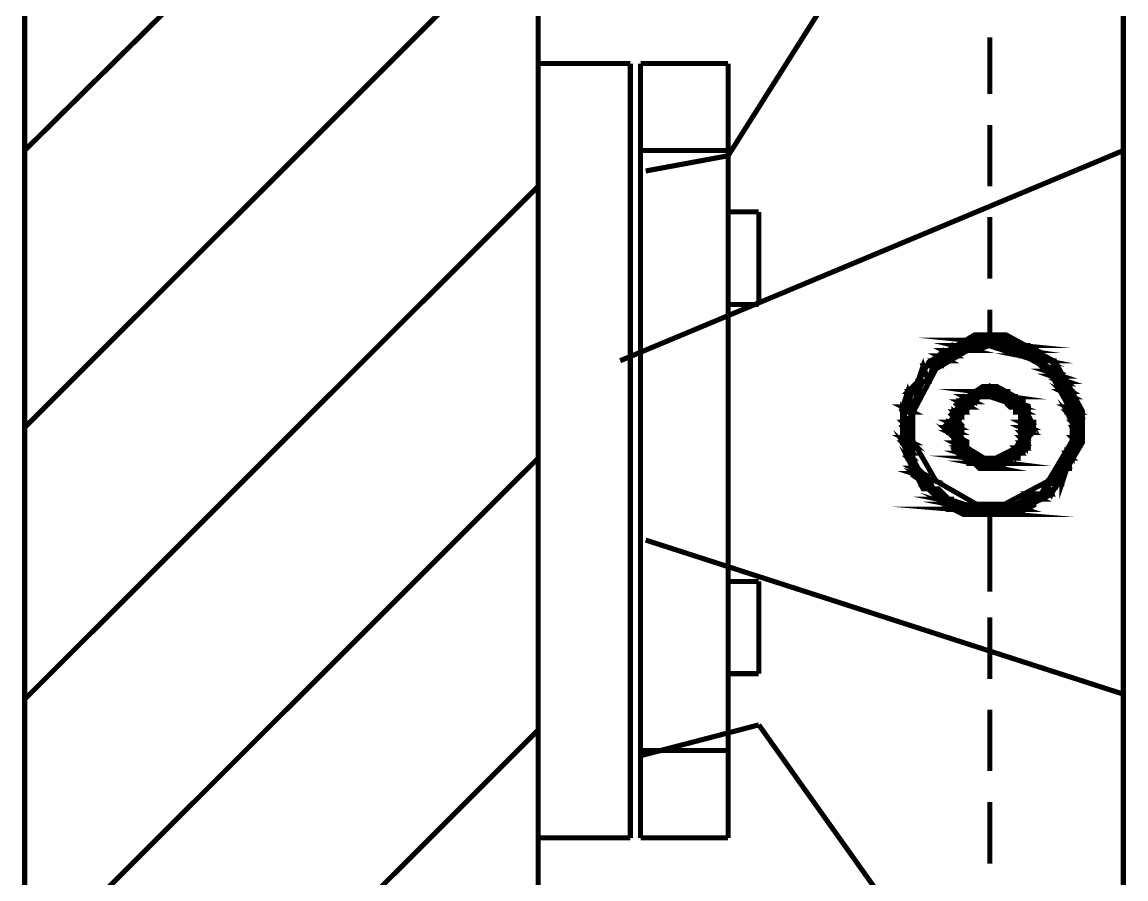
# Model space of a CAD drawing. Extents: x -593 to 248, y 430 to 1024.
# Drawn here: x -277.42 to -268.3, y 808.69 to 815.77 of the extents above; entities that cross this region are included whole.
import ezdxf

# ---------------------------------------------------------------- set-up
doc = ezdxf.new("R2010")
doc.units = 0
doc.header["$MEASUREMENT"] = 0
doc.layers.add('C00-00-00-BLACK', color=7, linetype='Continuous')
doc.layers.add('CFF-00-00', color=1, linetype='Continuous')

msp = doc.modelspace()

# ---------------------------------------------------------------- linework, layer by layer
at = {"layer": 'C00-00-00-BLACK', "const_width": 0.0423}
for points in [[(-277.3956, 832.8959), (-277.3956, 765.2452)], [(-273.1538, 828.6999), (-273.1538, 769.4838)], [(-268.3197, 802.8849), (-268.3197, 821.0269)], [(-277.3956, 814.7109), (-273.1538, 818.9069)], [(-277.3956, 812.4219), (-273.1538, 816.6609)], [(-269.4235, 815.1769), (-269.4235, 815.6459)], [(-273.1538, 815.4299), (-273.1538, 809.0309)], [(-272.3918, 815.4299), (-273.1538, 815.4299)], [(-272.3918, 809.0309), (-272.3918, 815.4299)], [(-272.3079, 815.4299), (-272.3079, 809.0309)], [(-271.5843, 815.4299), (-272.3079, 815.4299)], [(-271.5843, 809.0309), (-271.5843, 815.4299)], [(-269.4235, 814.4149), (-269.4235, 814.9229)], [(-272.3079, 814.7109), (-271.5843, 814.7109)], [(-271.5843, 814.6679), (-272.2652, 814.5419)], [(-277.3956, 810.1759), (-273.1538, 814.4149)], [(-271.5843, 814.2039), (-271.5843, 813.4389)], [(-271.331, 814.2039), (-271.5843, 814.2039)], [(-271.331, 813.4389), (-271.331, 814.2039)], [(-269.4235, 813.6529), (-269.4235, 814.1609)], [(-271.5843, 813.4389), (-271.331, 813.4389)], [(-269.4235, 813.1429), (-269.4235, 813.3969)], [(-277.3956, 807.9299), (-273.1538, 812.1689)], [(-269.4235, 811.0649), (-269.4235, 811.7029)], [(-271.5843, 811.1499), (-271.5843, 810.3879)], [(-271.331, 811.1499), (-271.5843, 811.1499)], [(-271.331, 810.3879), (-271.331, 811.1499)], [(-269.4235, 810.3449), (-269.4235, 810.8539)], [(-271.5843, 810.3879), (-271.331, 810.3879)], [(-269.4235, 809.5829), (-269.4235, 810.0919)], [(-272.3079, 809.7099), (-271.331, 809.9649)], [(-277.3956, 805.6839), (-273.1538, 809.9219)], [(-272.3079, 809.7529), (-271.5843, 809.7529)], [(-269.4235, 808.8189), (-269.4235, 809.3269)], [(-273.1538, 809.0309), (-272.3918, 809.0309)], [(-272.3079, 809.0309), (-271.5843, 809.0309)]]:
    msp.add_lwpolyline(points, dxfattribs=at)
for points in [[(-268.6587, 812.4219), (-268.6587, 812.5589), (-268.882, 812.9649), (-269.2874, 813.1869), (-269.4207, 813.1869), (-269.5477, 813.1869), (-269.9252, 812.9649), (-270.1428, 812.5589), (-270.1428, 812.4219), (-270.1428, 812.2969), (-269.9252, 811.9209), (-269.5477, 811.7029), (-269.4207, 811.7029), (-269.2874, 811.7029), (-268.882, 811.9209), (-268.6587, 812.2969), (-268.6587, 812.4219)], [(-269.2969, 813.1429), (-269.596, 813.1429), (-269.1688, 813.0999), (-269.2969, 813.1429)], [(-269.596, 813.1429), (-269.1688, 813.0999), (-269.68, 813.0999), (-269.596, 813.1429)], [(-269.2969, 813.1429), (-269.5079, 813.1429), (-269.596, 813.1429), (-269.2969, 813.1429)], [(-269.4235, 813.1429), (-269.2969, 813.1429), (-269.5079, 813.1429), (-269.4235, 813.1429)], [(-269.5079, 813.1429), (-269.2969, 813.1429), (-269.2542, 813.1429), (-269.5079, 813.1429)], [(-268.743, 812.4219), (-268.743, 812.5439), (-268.9399, 812.9069), (-269.3011, 813.1029), (-269.4207, 813.1029), (-269.5325, 813.1029), (-269.8673, 812.9069), (-270.0589, 812.5439), (-270.0589, 812.4219), (-270.0589, 812.3119), (-269.8673, 811.9799), (-269.5325, 811.7879), (-269.4207, 811.7879), (-269.3011, 811.7879), (-268.9399, 811.9799), (-268.743, 812.3119), (-268.743, 812.4219)], [(-269.8038, 813.0579), (-269.7199, 813.0149), (-269.8465, 813.0149), (-269.8038, 813.0579)], [(-269.4235, 813.0999), (-269.7199, 813.0999), (-269.5505, 813.0579), (-269.4235, 813.0999)], [(-269.6345, 813.0579), (-269.8038, 813.0579), (-269.7199, 813.0149), (-269.6345, 813.0579)], [(-269.7199, 813.0579), (-269.6345, 813.0579), (-269.8038, 813.0579), (-269.7199, 813.0579)], [(-269.68, 813.0999), (-269.1272, 813.0999), (-269.7227, 813.0999), (-269.68, 813.0999)], [(-269.1272, 813.0999), (-269.7227, 813.0999), (-269.1272, 813.0999)], [(-269.7227, 813.0999), (-269.1272, 813.0999), (-269.0845, 813.0999), (-269.7227, 813.0999)], [(-269.7199, 813.0999), (-269.5505, 813.0579), (-269.7199, 813.0579), (-269.7199, 813.0999)], [(-269.5505, 813.0579), (-269.7199, 813.0579), (-269.6345, 813.0579), (-269.5505, 813.0579)], [(-269.1272, 813.0999), (-269.4235, 813.0999), (-269.1272, 813.0579), (-269.1272, 813.0999)], [(-269.1688, 813.0999), (-269.68, 813.0999), (-269.1272, 813.0999), (-269.1688, 813.0999)], [(-269.4235, 813.0999), (-269.1272, 813.0579), (-269.2969, 813.0579), (-269.4235, 813.0999)], [(-269.1674, 813.0149), (-268.9551, 812.9739), (-269.039, 812.9739), (-269.1674, 813.0149)], [(-269.1272, 813.0579), (-269.2969, 813.0579), (-269.0418, 813.0579), (-269.1272, 813.0579)], [(-269.2969, 813.0579), (-269.0418, 813.0579), (-269.1688, 813.0579), (-269.2969, 813.0579)], [(-269.039, 813.0579), (-269.1674, 813.0579), (-269.039, 813.0149), (-269.039, 813.0579)], [(-269.1674, 813.0579), (-269.039, 813.0149), (-269.1674, 813.0149), (-269.1674, 813.0579)], [(-269.9735, 812.9309), (-269.9308, 812.8039), (-270.0162, 812.8039), (-269.9735, 812.9309)], [(-269.8896, 812.9739), (-269.8465, 812.9309), (-269.9308, 812.9309), (-269.8896, 812.9739)], [(-269.8465, 813.0149), (-269.7626, 812.9739), (-269.8896, 812.9739), (-269.8465, 813.0149)], [(-269.7626, 812.9739), (-269.8896, 812.9739), (-269.8465, 812.9309), (-269.7626, 812.9739)], [(-269.7199, 813.0149), (-269.8465, 813.0149), (-269.7626, 812.9739), (-269.7199, 813.0149)], [(-269.039, 813.0149), (-269.1674, 813.0149), (-268.9551, 812.9739), (-269.039, 813.0149)], [(-269.039, 812.9739), (-268.8711, 812.8879), (-268.9551, 812.8879), (-269.039, 812.9739)], [(-268.9124, 812.9739), (-269.039, 812.9739), (-268.8711, 812.8879), (-268.9124, 812.9739)], [(-268.9124, 812.9739), (-268.8711, 812.9739), (-269.039, 812.9739), (-268.9124, 812.9739)], [(-268.9124, 812.9739), (-269.039, 812.9739), (-268.9551, 812.9739), (-268.9124, 812.9739)], [(-269.8896, 812.9309), (-269.9735, 812.9309), (-269.9308, 812.8039), (-269.8896, 812.9309)], [(-269.9308, 812.9309), (-269.8896, 812.9309), (-269.9735, 812.9309), (-269.9308, 812.9309)], [(-269.8465, 812.9309), (-269.9308, 812.9309), (-269.8896, 812.9309), (-269.8465, 812.9309)], [(-268.8711, 812.8879), (-268.9551, 812.8879), (-268.8284, 812.8469), (-268.8711, 812.8879)], [(-268.9551, 812.8879), (-268.8284, 812.8469), (-268.9124, 812.8469), (-268.9551, 812.8879)], [(-268.9124, 812.8469), (-268.7857, 812.8039), (-268.8711, 812.8039), (-268.9124, 812.8469)], [(-270.0162, 812.8039), (-270.0162, 812.7189), (-270.1002, 812.7189), (-270.0162, 812.8039)], [(-269.9735, 812.8039), (-269.9308, 812.8039), (-270.0162, 812.8039), (-269.9735, 812.8039)], [(-269.9735, 812.8039), (-270.0162, 812.8039), (-269.9308, 812.8039), (-269.9735, 812.8039)], [(-269.9735, 812.8039), (-270.0162, 812.8039), (-270.0162, 812.7189), (-269.9735, 812.8039)], [(-268.8284, 812.8469), (-268.9124, 812.8469), (-268.7857, 812.8039), (-268.8284, 812.8469)], [(-268.7857, 812.8039), (-268.8711, 812.8039), (-268.743, 812.7189), (-268.7857, 812.8039)], [(-268.8711, 812.8039), (-268.743, 812.7189), (-268.8284, 812.7189), (-268.8711, 812.8039)], [(-270.1002, 812.7189), (-270.0589, 812.5919), (-270.1428, 812.5919), (-270.1002, 812.7189)], [(-270.0162, 812.7189), (-270.1002, 812.7189), (-270.0589, 812.5919), (-270.0162, 812.7189)], [(-270.0162, 812.7189), (-270.1002, 812.7189), (-270.0162, 812.7189)], [(-270.1002, 812.7189), (-270.0162, 812.7189), (-269.9735, 812.7189), (-270.1002, 812.7189)], [(-269.2969, 812.7189), (-269.5505, 812.7189), (-269.2542, 812.6769), (-269.2969, 812.7189)], [(-269.0845, 812.4219), (-269.0845, 812.4819), (-269.1755, 812.6559), (-269.3643, 812.7609), (-269.4264, 812.7609), (-269.48, 812.7609), (-269.6387, 812.6559), (-269.7227, 812.4819), (-269.7227, 812.4219), (-269.7227, 812.3699), (-269.6387, 812.2109), (-269.48, 812.1259), (-269.4264, 812.1259), (-269.3643, 812.1259), (-269.1755, 812.2109), (-269.0845, 812.3699), (-269.0845, 812.4219)], [(-269.1272, 812.4219), (-269.1272, 812.4759), (-269.2129, 812.6349), (-269.3742, 812.7189), (-269.4264, 812.7189), (-269.4705, 812.7189), (-269.6013, 812.6349), (-269.68, 812.4759), (-269.68, 812.4219), (-269.68, 812.3799), (-269.6013, 812.2489), (-269.4705, 812.1689), (-269.4264, 812.1689), (-269.3742, 812.1689), (-269.2129, 812.2489), (-269.1272, 812.3799), (-269.1272, 812.4219)], [(-269.5505, 812.7189), (-269.2542, 812.6769), (-269.596, 812.6769), (-269.5505, 812.7189)], [(-269.5079, 812.7189), (-269.2969, 812.7189), (-269.5505, 812.7189), (-269.5079, 812.7189)], [(-269.2969, 812.7189), (-269.5505, 812.7189), (-269.2969, 812.7189)], [(-269.5505, 812.7189), (-269.2969, 812.7189), (-269.2542, 812.7189), (-269.5505, 812.7189)], [(-269.4662, 812.7189), (-269.3382, 812.7189), (-269.5079, 812.7189), (-269.4662, 812.7189)], [(-269.3382, 812.7189), (-269.5079, 812.7189), (-269.2969, 812.7189), (-269.3382, 812.7189)], [(-269.4235, 812.7609), (-269.3809, 812.7189), (-269.4662, 812.7189), (-269.4235, 812.7609)], [(-269.3809, 812.7189), (-269.4662, 812.7189), (-269.3382, 812.7189), (-269.3809, 812.7189)], [(-269.3382, 812.6769), (-269.2115, 812.6349), (-269.2969, 812.6349), (-269.3382, 812.6769)], [(-268.8284, 812.7189), (-268.743, 812.6769), (-268.7857, 812.6769), (-268.8284, 812.7189)], [(-268.743, 812.7189), (-268.8284, 812.7189), (-268.743, 812.6769), (-268.743, 812.7189)], [(-268.7857, 812.6769), (-268.7014, 812.5919), (-268.7857, 812.5919), (-268.7857, 812.6769)], [(-270.1428, 812.5499), (-270.1002, 812.4649), (-270.1428, 812.4649), (-270.1428, 812.5499)], [(-270.1428, 812.5919), (-270.0589, 812.5499), (-270.1428, 812.5499), (-270.1428, 812.5919)], [(-269.6772, 812.5919), (-269.6345, 812.5499), (-269.7199, 812.5499), (-269.6772, 812.5919)], [(-269.5505, 812.6349), (-269.6772, 812.6349), (-269.5932, 812.5919), (-269.5505, 812.6349)], [(-269.6345, 812.6769), (-269.5505, 812.6349), (-269.6772, 812.6349), (-269.6345, 812.6769)], [(-269.5505, 812.6769), (-269.6345, 812.6769), (-269.5505, 812.6349), (-269.5505, 812.6769)], [(-269.6772, 812.6349), (-269.5932, 812.5919), (-269.6772, 812.5919), (-269.6772, 812.6349)], [(-269.5932, 812.6769), (-269.4662, 812.6769), (-269.6345, 812.6769), (-269.5932, 812.6769)], [(-269.5079, 812.6769), (-269.4662, 812.6769), (-269.6345, 812.6769), (-269.5079, 812.6769)], [(-269.5079, 812.6769), (-269.6345, 812.6769), (-269.4662, 812.6769), (-269.5079, 812.6769)], [(-269.5505, 812.6769), (-269.5079, 812.6769), (-269.6345, 812.6769), (-269.5505, 812.6769)], [(-269.5505, 812.6769), (-269.6345, 812.6769), (-269.5079, 812.6769), (-269.5505, 812.6769)], [(-269.2542, 812.6769), (-269.596, 812.6769), (-269.2542, 812.6769)], [(-269.596, 812.6769), (-269.2542, 812.6769), (-269.2115, 812.6769), (-269.596, 812.6769)], [(-269.2542, 812.6769), (-269.2115, 812.6769), (-269.596, 812.6769), (-269.2542, 812.6769)], [(-269.2542, 812.6769), (-269.596, 812.6769), (-269.2542, 812.6769)], [(-269.4235, 812.6769), (-269.5932, 812.6769), (-269.4662, 812.6769), (-269.4235, 812.6769)], [(-269.2115, 812.6769), (-269.3382, 812.6769), (-269.2115, 812.6349), (-269.2115, 812.6769)], [(-269.2542, 812.6769), (-269.4235, 812.6769), (-269.2115, 812.6769), (-269.2542, 812.6769)], [(-269.4235, 812.6769), (-269.2115, 812.6769), (-269.3809, 812.6769), (-269.4235, 812.6769)], [(-269.1688, 812.6349), (-269.2969, 812.6349), (-269.1688, 812.5919), (-269.1688, 812.6349)], [(-269.2115, 812.6769), (-269.3809, 812.6769), (-269.2115, 812.6769)], [(-269.3809, 812.6769), (-269.2115, 812.6769), (-269.3382, 812.6769), (-269.3809, 812.6769)], [(-269.2969, 812.6349), (-269.1688, 812.5919), (-269.2542, 812.5919), (-269.2969, 812.6349)], [(-269.1688, 812.6349), (-269.1272, 812.6349), (-269.2969, 812.6349), (-269.1688, 812.6349)], [(-269.1688, 812.6349), (-269.2969, 812.6349), (-269.2115, 812.6349), (-269.1688, 812.6349)], [(-269.2115, 812.5919), (-269.1272, 812.5499), (-269.2115, 812.5499), (-269.2115, 812.5919)], [(-268.7857, 812.5499), (-268.7014, 812.4649), (-268.743, 812.4649), (-268.7857, 812.5499)], [(-268.743, 812.6769), (-268.7857, 812.6769), (-268.7014, 812.5919), (-268.743, 812.6769)], [(-268.7857, 812.5919), (-268.7014, 812.5499), (-268.7857, 812.5499), (-268.7857, 812.5919)], [(-270.0589, 812.5919), (-270.1428, 812.5919), (-270.0589, 812.5499), (-270.0589, 812.5919)], [(-270.0589, 812.5499), (-270.1428, 812.5499), (-270.1002, 812.4649), (-270.0589, 812.5499)], [(-269.7199, 812.5079), (-269.6772, 812.4649), (-269.7626, 812.4649), (-269.7199, 812.5079)], [(-269.6345, 812.5499), (-269.7199, 812.5499), (-269.6772, 812.5079), (-269.6345, 812.5499)], [(-269.6772, 812.5079), (-269.7199, 812.5079), (-269.6772, 812.4649), (-269.6772, 812.5079)], [(-269.7199, 812.5499), (-269.6772, 812.5079), (-269.7199, 812.5079), (-269.7199, 812.5499)], [(-269.7199, 812.5499), (-269.6345, 812.5499), (-269.5932, 812.5499), (-269.7199, 812.5499)], [(-269.6345, 812.5499), (-269.5932, 812.5499), (-269.7199, 812.5499), (-269.6345, 812.5499)], [(-269.6772, 812.5079), (-269.7199, 812.5079), (-269.6772, 812.5079)], [(-269.7199, 812.5079), (-269.6772, 812.5079), (-269.6345, 812.5079), (-269.7199, 812.5079)], [(-269.5932, 812.5919), (-269.6772, 812.5919), (-269.6345, 812.5499), (-269.5932, 812.5919)], [(-269.6772, 812.5919), (-269.5932, 812.5919), (-269.5505, 812.5919), (-269.6772, 812.5919)], [(-269.5932, 812.5919), (-269.5505, 812.5919), (-269.6772, 812.5919), (-269.5932, 812.5919)], [(-269.1272, 812.5919), (-269.2115, 812.5919), (-269.1272, 812.5499), (-269.1272, 812.5919)], [(-269.1688, 812.5919), (-269.2542, 812.5919), (-269.1688, 812.5919)], [(-269.2542, 812.5919), (-269.1688, 812.5919), (-269.2115, 812.5919), (-269.2542, 812.5919)], [(-269.1272, 812.5919), (-269.0845, 812.5919), (-269.2115, 812.5919), (-269.1272, 812.5919)], [(-269.1272, 812.5919), (-269.2115, 812.5919), (-269.1688, 812.5919), (-269.1272, 812.5919)], [(-269.1272, 812.5499), (-269.2115, 812.5499), (-269.1688, 812.5499), (-269.1272, 812.5499)], [(-269.2115, 812.5499), (-269.1272, 812.5499), (-269.0845, 812.5499), (-269.2115, 812.5499)], [(-269.1272, 812.5499), (-269.1688, 812.5499), (-269.0845, 812.4649), (-269.1272, 812.5499)], [(-269.1688, 812.5499), (-269.0845, 812.4649), (-269.1688, 812.4649), (-269.1688, 812.5499)], [(-268.7014, 812.5919), (-268.7857, 812.5919), (-268.7014, 812.5499), (-268.7014, 812.5919)], [(-268.7014, 812.5499), (-268.7857, 812.5499), (-268.7014, 812.4649), (-268.7014, 812.5499)], [(-270.1002, 812.4649), (-270.1428, 812.4649), (-270.1002, 812.4219), (-270.1002, 812.4649)], [(-270.1002, 812.4219), (-270.1428, 812.4219), (-270.1002, 812.3379), (-270.1002, 812.4219)], [(-270.1428, 812.4649), (-270.1002, 812.4219), (-270.1428, 812.4219), (-270.1428, 812.4649)], [(-270.1428, 812.4219), (-270.1002, 812.3379), (-270.1428, 812.3379), (-270.1428, 812.4219)], [(-269.7626, 812.3809), (-269.6772, 812.3379), (-269.7199, 812.3379), (-269.7626, 812.3809)], [(-269.6772, 812.4219), (-269.7626, 812.4219), (-269.6772, 812.3809), (-269.6772, 812.4219)], [(-269.6772, 812.4649), (-269.7626, 812.4649), (-269.6772, 812.4219), (-269.6772, 812.4649)], [(-269.7626, 812.4649), (-269.6772, 812.4219), (-269.7626, 812.4219), (-269.7626, 812.4649)], [(-269.7626, 812.4219), (-269.6772, 812.3809), (-269.7626, 812.3809), (-269.7626, 812.4219)], [(-269.7626, 812.4219), (-269.6772, 812.4219), (-269.6345, 812.4219), (-269.7626, 812.4219)], [(-269.6772, 812.4219), (-269.6345, 812.4219), (-269.7626, 812.4219), (-269.6772, 812.4219)], [(-269.0845, 812.4219), (-269.1688, 812.4219), (-269.0845, 812.3809), (-269.0845, 812.4219)], [(-269.0845, 812.4649), (-269.1688, 812.4649), (-269.0845, 812.4219), (-269.0845, 812.4649)], [(-269.1688, 812.4649), (-269.0845, 812.4219), (-269.1688, 812.4219), (-269.1688, 812.4649)], [(-269.0845, 812.4649), (-269.1688, 812.4649), (-269.0845, 812.4649)], [(-269.1688, 812.4649), (-269.0845, 812.4649), (-269.039, 812.4649), (-269.1688, 812.4649)], [(-269.1688, 812.4219), (-269.0845, 812.3809), (-269.1688, 812.3809), (-269.1688, 812.4219)], [(-269.1688, 812.4219), (-269.0845, 812.4219), (-269.0418, 812.4219), (-269.1688, 812.4219)], [(-269.0845, 812.4219), (-269.0418, 812.4219), (-269.1688, 812.4219), (-269.0845, 812.4219)], [(-268.7014, 812.4649), (-268.743, 812.4649), (-268.7014, 812.4219), (-268.7014, 812.4649)], [(-268.7014, 812.4219), (-268.743, 812.4219), (-268.7014, 812.3379), (-268.7014, 812.4219)], [(-268.743, 812.4649), (-268.7014, 812.4219), (-268.743, 812.4219), (-268.743, 812.4649)], [(-268.743, 812.4219), (-268.7014, 812.3379), (-268.743, 812.3379), (-268.743, 812.4219)], [(-270.1002, 812.3379), (-270.1428, 812.3379), (-270.0589, 812.2959), (-270.1002, 812.3379)], [(-270.1428, 812.2959), (-270.0589, 812.2109), (-270.1002, 812.2109), (-270.1428, 812.2959)], [(-270.1428, 812.3379), (-270.0589, 812.2959), (-270.1428, 812.2959), (-270.1428, 812.3379)], [(-269.6772, 812.3809), (-269.7626, 812.3809), (-269.6772, 812.3379), (-269.6772, 812.3809)], [(-269.6772, 812.3809), (-269.7626, 812.3809), (-269.6772, 812.3809)], [(-269.7626, 812.3809), (-269.6772, 812.3809), (-269.6345, 812.3809), (-269.7626, 812.3809)], [(-269.6772, 812.3379), (-269.7199, 812.3379), (-269.6772, 812.2959), (-269.6772, 812.3379)], [(-269.7199, 812.3379), (-269.6772, 812.2959), (-269.7199, 812.2959), (-269.7199, 812.3379)], [(-269.1272, 812.3379), (-269.1688, 812.3379), (-269.1272, 812.2959), (-269.1272, 812.3379)], [(-269.0845, 812.3809), (-269.1688, 812.3809), (-269.1272, 812.3379), (-269.0845, 812.3809)], [(-269.1688, 812.3809), (-269.1272, 812.3379), (-269.1688, 812.3379), (-269.1688, 812.3809)], [(-269.1688, 812.3809), (-269.0845, 812.3809), (-269.0418, 812.3809), (-269.1688, 812.3809)], [(-269.0845, 812.3809), (-269.0418, 812.3809), (-269.1688, 812.3809), (-269.0845, 812.3809)], [(-269.1688, 812.3379), (-269.1272, 812.2959), (-269.1688, 812.2959), (-269.1688, 812.3379)], [(-268.743, 812.2959), (-268.743, 812.2109), (-268.7857, 812.2109), (-268.743, 812.2959)], [(-268.7014, 812.3379), (-268.743, 812.3379), (-268.7014, 812.2959), (-268.7014, 812.3379)], [(-268.743, 812.3379), (-268.7014, 812.2959), (-268.743, 812.2959), (-268.743, 812.3379)], [(-270.0589, 812.2959), (-270.1428, 812.2959), (-270.0589, 812.2109), (-270.0589, 812.2959)], [(-270.1002, 812.1689), (-270.0162, 812.0849), (-270.0589, 812.0849), (-270.1002, 812.1689)], [(-270.1002, 812.2109), (-270.0589, 812.1689), (-270.1002, 812.1689), (-270.1002, 812.2109)], [(-269.6345, 812.2959), (-269.7199, 812.2959), (-269.6345, 812.2529), (-269.6345, 812.2959)], [(-269.6345, 812.2529), (-269.6772, 812.2529), (-269.5932, 812.2109), (-269.6345, 812.2529)], [(-269.6772, 812.2109), (-269.5505, 812.1689), (-269.6345, 812.1689), (-269.6772, 812.2109)], [(-269.7199, 812.2959), (-269.6345, 812.2529), (-269.7199, 812.2529), (-269.7199, 812.2959)], [(-269.6345, 812.2959), (-269.5932, 812.2959), (-269.7199, 812.2959), (-269.6345, 812.2959)], [(-269.6345, 812.2959), (-269.7199, 812.2959), (-269.6772, 812.2959), (-269.6345, 812.2959)], [(-269.6345, 812.2529), (-269.7199, 812.2529), (-269.6345, 812.2529)], [(-269.7199, 812.2529), (-269.6345, 812.2529), (-269.6772, 812.2529), (-269.7199, 812.2529)], [(-269.6772, 812.2529), (-269.5932, 812.2109), (-269.6772, 812.2109), (-269.6772, 812.2529)], [(-269.2115, 812.2529), (-269.1688, 812.2109), (-269.2542, 812.2109), (-269.2115, 812.2529)], [(-269.1272, 812.2529), (-269.2115, 812.2529), (-269.1688, 812.2109), (-269.1272, 812.2529)], [(-269.1688, 812.2959), (-269.1272, 812.2529), (-269.2115, 812.2529), (-269.1688, 812.2959)], [(-269.1272, 812.2529), (-269.2115, 812.2529), (-269.1272, 812.2529)], [(-269.2115, 812.2529), (-269.1272, 812.2529), (-269.0845, 812.2529), (-269.2115, 812.2529)], [(-269.1272, 812.2959), (-269.1688, 812.2959), (-269.1272, 812.2529), (-269.1272, 812.2959)], [(-269.1688, 812.2959), (-269.1272, 812.2959), (-269.0845, 812.2959), (-269.1688, 812.2959)], [(-269.1272, 812.2959), (-269.0845, 812.2959), (-269.1688, 812.2959), (-269.1272, 812.2959)], [(-268.7857, 812.1689), (-268.7857, 812.0849), (-268.8284, 812.0849), (-268.7857, 812.1689)], [(-268.7857, 812.2109), (-268.743, 812.1689), (-268.7857, 812.1689), (-268.7857, 812.2109)], [(-268.7014, 812.2959), (-268.743, 812.2959), (-268.743, 812.2109), (-268.7014, 812.2959)], [(-270.0589, 812.1689), (-270.1002, 812.1689), (-270.0162, 812.0849), (-270.0589, 812.1689)], [(-270.0589, 812.2109), (-270.1002, 812.2109), (-270.0589, 812.1689), (-270.0589, 812.2109)], [(-269.2542, 812.1689), (-269.596, 812.1689), (-269.2542, 812.1259), (-269.2542, 812.1689)], [(-269.5932, 812.2109), (-269.6772, 812.2109), (-269.5505, 812.1689), (-269.5932, 812.2109)], [(-269.5932, 812.2109), (-269.6772, 812.2109), (-269.5932, 812.2109)], [(-269.6772, 812.2109), (-269.5932, 812.2109), (-269.5505, 812.2109), (-269.6772, 812.2109)], [(-269.5079, 812.1689), (-269.4662, 812.1689), (-269.6345, 812.1689), (-269.5079, 812.1689)], [(-269.5079, 812.1689), (-269.6345, 812.1689), (-269.5505, 812.1689), (-269.5079, 812.1689)], [(-269.6345, 812.1689), (-269.5079, 812.1689), (-269.4662, 812.1689), (-269.6345, 812.1689)], [(-269.5079, 812.1689), (-269.4662, 812.1689), (-269.6345, 812.1689), (-269.5079, 812.1689)], [(-269.5079, 812.1689), (-269.6345, 812.1689), (-269.4662, 812.1689), (-269.5079, 812.1689)], [(-269.6345, 812.1689), (-269.4662, 812.1689), (-269.5932, 812.1689), (-269.6345, 812.1689)], [(-269.596, 812.1689), (-269.2542, 812.1259), (-269.596, 812.1259), (-269.596, 812.1689)], [(-269.4235, 812.1689), (-269.3809, 812.1689), (-269.5932, 812.1689), (-269.4235, 812.1689)], [(-269.4235, 812.1689), (-269.5932, 812.1689), (-269.4662, 812.1689), (-269.4235, 812.1689)], [(-269.3809, 812.1689), (-269.2542, 812.1689), (-269.4235, 812.1689), (-269.3809, 812.1689)], [(-269.3382, 812.1689), (-269.2115, 812.1689), (-269.3809, 812.1689), (-269.3382, 812.1689)], [(-269.2115, 812.1689), (-269.3809, 812.1689), (-269.2115, 812.1689)], [(-269.3809, 812.1689), (-269.2115, 812.1689), (-269.1688, 812.1689), (-269.3809, 812.1689)], [(-269.2115, 812.1689), (-269.3809, 812.1689), (-269.2542, 812.1689), (-269.2115, 812.1689)], [(-269.2969, 812.1689), (-269.2115, 812.1689), (-269.3382, 812.1689), (-269.2969, 812.1689)], [(-269.2115, 812.1689), (-269.3382, 812.1689), (-269.2115, 812.1689)], [(-269.2542, 812.2109), (-269.2115, 812.1689), (-269.2969, 812.1689), (-269.2542, 812.2109)], [(-269.2115, 812.1689), (-269.2969, 812.1689), (-269.2115, 812.1689)], [(-269.1688, 812.2109), (-269.2542, 812.2109), (-269.2115, 812.1689), (-269.1688, 812.2109)], [(-269.2542, 812.2109), (-269.1688, 812.2109), (-269.1272, 812.2109), (-269.2542, 812.2109)], [(-269.1688, 812.2109), (-269.1272, 812.2109), (-269.2542, 812.2109), (-269.1688, 812.2109)], [(-268.743, 812.2109), (-268.7857, 812.2109), (-268.743, 812.1689), (-268.743, 812.2109)], [(-268.743, 812.1689), (-268.7857, 812.1689), (-268.7857, 812.0849), (-268.743, 812.1689)], [(-270.0162, 812.0849), (-270.0589, 812.0849), (-269.9735, 812.0419), (-270.0162, 812.0849)], [(-270.0589, 812.0419), (-269.9308, 811.9989), (-270.0162, 811.9989), (-270.0589, 812.0419)], [(-270.0589, 812.0849), (-269.9735, 812.0419), (-270.0589, 812.0419), (-270.0589, 812.0849)], [(-269.2969, 812.1259), (-269.5505, 812.1259), (-269.3382, 812.0849), (-269.2969, 812.1259)], [(-269.5505, 812.1259), (-269.3382, 812.0849), (-269.5079, 812.0849), (-269.5505, 812.1259)], [(-269.2542, 812.1259), (-269.5932, 812.1259), (-269.2969, 812.1259), (-269.2542, 812.1259)], [(-269.5932, 812.1259), (-269.2969, 812.1259), (-269.5505, 812.1259), (-269.5932, 812.1259)], [(-269.3382, 812.0849), (-269.5079, 812.0849), (-269.3382, 812.0849)], [(-269.5079, 812.0849), (-269.3382, 812.0849), (-269.2969, 812.0849), (-269.5079, 812.0849)], [(-269.3809, 812.0849), (-269.4662, 812.0849), (-269.5079, 812.0849), (-269.3809, 812.0849)], [(-269.5079, 812.0849), (-269.3382, 812.0849), (-269.3809, 812.0849), (-269.5079, 812.0849)], [(-269.3809, 812.0849), (-269.3382, 812.0849), (-269.4662, 812.0849), (-269.3809, 812.0849)], [(-268.8284, 812.0849), (-268.8284, 811.9569), (-268.9124, 811.9569), (-268.8284, 812.0849)], [(-268.7857, 812.0849), (-268.8284, 812.0849), (-268.7857, 812.0849)], [(-268.8284, 812.0849), (-268.7857, 812.0849), (-268.743, 812.0849), (-268.8284, 812.0849)], [(-268.7857, 812.0849), (-268.8284, 812.0849), (-268.8284, 811.9569), (-268.7857, 812.0849)], [(-269.9735, 812.0419), (-270.0589, 812.0419), (-269.9308, 811.9989), (-269.9735, 812.0419)], [(-269.9308, 811.9989), (-270.0162, 811.9989), (-269.8896, 811.9149), (-269.9308, 811.9989)], [(-270.0162, 811.9989), (-269.8896, 811.9149), (-269.9735, 811.9149), (-270.0162, 811.9989)], [(-269.9308, 811.9149), (-269.7626, 811.8299), (-269.8465, 811.8299), (-269.9308, 811.9149)], [(-268.9551, 811.9569), (-268.9124, 811.8729), (-268.9977, 811.8729), (-268.9551, 811.9569)], [(-269.8465, 811.9149), (-269.9308, 811.9149), (-269.7626, 811.8299), (-269.8465, 811.9149)], [(-269.8896, 811.9149), (-269.9735, 811.9149), (-269.8465, 811.9149), (-269.8896, 811.9149)], [(-269.9735, 811.9149), (-269.8465, 811.9149), (-269.9308, 811.9149), (-269.9735, 811.9149)], [(-269.0845, 811.8729), (-268.9977, 811.8299), (-269.1272, 811.8299), (-269.0845, 811.8729)], [(-268.9551, 811.8729), (-269.0845, 811.8729), (-268.9977, 811.8299), (-268.9551, 811.8729)], [(-268.9977, 811.8729), (-268.9551, 811.8729), (-269.0845, 811.8729), (-268.9977, 811.8729)], [(-268.9124, 811.8729), (-268.9977, 811.8729), (-268.9551, 811.8729), (-268.9124, 811.8729)], [(-268.8711, 811.9569), (-268.9551, 811.9569), (-268.9124, 811.8729), (-268.8711, 811.9569)], [(-268.9124, 811.9569), (-268.8711, 811.9569), (-268.9551, 811.9569), (-268.9124, 811.9569)], [(-268.8284, 811.9569), (-268.9124, 811.9569), (-268.8711, 811.9569), (-268.8284, 811.9569)], [(-269.7626, 811.8299), (-269.8465, 811.8299), (-269.6345, 811.7879), (-269.7626, 811.8299)], [(-269.8465, 811.8299), (-269.6345, 811.7879), (-269.7626, 811.7879), (-269.8465, 811.8299)], [(-269.6345, 811.7879), (-269.7626, 811.7879), (-269.5477, 811.7459), (-269.6345, 811.7879)], [(-269.7626, 811.8299), (-269.8465, 811.8299), (-269.7626, 811.8299)], [(-269.8465, 811.8299), (-269.7626, 811.8299), (-269.7199, 811.8299), (-269.8465, 811.8299)], [(-269.7626, 811.7879), (-269.5477, 811.7459), (-269.7626, 811.7459), (-269.7626, 811.7879)], [(-269.2542, 811.7879), (-269.1272, 811.7459), (-269.3382, 811.7459), (-269.2542, 811.7879)], [(-269.0845, 811.7879), (-269.2542, 811.7879), (-269.1272, 811.7459), (-269.0845, 811.7879)], [(-269.1272, 811.8299), (-269.0845, 811.7879), (-269.2115, 811.7879), (-269.1272, 811.8299)], [(-269.0845, 811.7879), (-269.2115, 811.7879), (-269.2542, 811.7879), (-269.0845, 811.7879)], [(-269.2115, 811.7879), (-269.0845, 811.7879), (-269.039, 811.7879), (-269.2115, 811.7879)], [(-268.9977, 811.8299), (-269.1272, 811.8299), (-269.0845, 811.7879), (-268.9977, 811.8299)], [(-269.1272, 811.7459), (-269.7227, 811.7459), (-269.2115, 811.7029), (-269.1272, 811.7459)], [(-269.7227, 811.7459), (-269.2115, 811.7029), (-269.6373, 811.7029), (-269.7227, 811.7459)], [(-269.5505, 811.7459), (-269.764, 811.7459), (-269.5079, 811.7459), (-269.5505, 811.7459)], [(-269.764, 811.7459), (-269.5079, 811.7459), (-269.7227, 811.7459), (-269.764, 811.7459)], [(-269.3809, 811.7459), (-269.3382, 811.7459), (-269.7227, 811.7459), (-269.3809, 811.7459)], [(-269.3809, 811.7459), (-269.7227, 811.7459), (-269.5079, 811.7459), (-269.3809, 811.7459)], [(-269.2115, 811.7029), (-269.6345, 811.7029), (-269.2542, 811.7029), (-269.2115, 811.7029)], [(-269.6345, 811.7029), (-269.2542, 811.7029), (-269.5932, 811.7029), (-269.6345, 811.7029)], [(-269.5932, 811.7029), (-269.5079, 811.7029), (-269.3382, 811.7029), (-269.5932, 811.7029)], [(-269.5932, 811.7029), (-269.2542, 811.7029), (-269.3382, 811.7029), (-269.5932, 811.7029)], [(-269.5079, 811.7029), (-269.3382, 811.7029), (-269.4662, 811.7029), (-269.5079, 811.7029)], [(-269.3382, 811.7459), (-269.1272, 811.7459), (-269.3809, 811.7459), (-269.3382, 811.7459)], [(-269.1272, 811.7459), (-269.3382, 811.7459), (-269.1272, 811.7459)]]:
    msp.add_lwpolyline(points, close=True, dxfattribs=at)
at = {"layer": 'C00-00-00-BLACK'}
for points in [[(-269.68, 813.0999), (-269.1272, 813.0999), (-269.7227, 813.0999), (-269.68, 813.0999)], [(-269.1272, 813.0999), (-269.7227, 813.0999), (-269.1272, 813.0999)], [(-269.7227, 813.0999), (-269.1272, 813.0999), (-269.0845, 813.0999), (-269.7227, 813.0999)], [(-269.4235, 813.0999), (-269.7199, 813.0999), (-269.5505, 813.0579), (-269.4235, 813.0999)], [(-269.7199, 813.0999), (-269.5505, 813.0579), (-269.7199, 813.0579), (-269.7199, 813.0999)], [(-269.596, 813.1429), (-269.1688, 813.0999), (-269.68, 813.0999), (-269.596, 813.1429)], [(-269.1688, 813.0999), (-269.68, 813.0999), (-269.1272, 813.0999), (-269.1688, 813.0999)], [(-269.2969, 813.1429), (-269.5079, 813.1429), (-269.596, 813.1429), (-269.2969, 813.1429)], [(-269.2969, 813.1429), (-269.596, 813.1429), (-269.1688, 813.0999), (-269.2969, 813.1429)], [(-269.4235, 813.1429), (-269.2969, 813.1429), (-269.5079, 813.1429), (-269.4235, 813.1429)], [(-269.5079, 813.1429), (-269.2969, 813.1429), (-269.2542, 813.1429), (-269.5079, 813.1429)], [(-269.1272, 813.0999), (-269.4235, 813.0999), (-269.1272, 813.0579), (-269.1272, 813.0999)], [(-269.4235, 813.0999), (-269.1272, 813.0579), (-269.2969, 813.0579), (-269.4235, 813.0999)], [(-269.8465, 813.0149), (-269.7626, 812.9739), (-269.8896, 812.9739), (-269.8465, 813.0149)], [(-269.8038, 813.0579), (-269.7199, 813.0149), (-269.8465, 813.0149), (-269.8038, 813.0579)], [(-269.7199, 813.0149), (-269.8465, 813.0149), (-269.7626, 812.9739), (-269.7199, 813.0149)], [(-269.7199, 813.0579), (-269.6345, 813.0579), (-269.8038, 813.0579), (-269.7199, 813.0579)], [(-269.6345, 813.0579), (-269.8038, 813.0579), (-269.7199, 813.0149), (-269.6345, 813.0579)], [(-269.5505, 813.0579), (-269.7199, 813.0579), (-269.6345, 813.0579), (-269.5505, 813.0579)], [(-269.1272, 813.0579), (-269.2969, 813.0579), (-269.0418, 813.0579), (-269.1272, 813.0579)], [(-269.2969, 813.0579), (-269.0418, 813.0579), (-269.1688, 813.0579), (-269.2969, 813.0579)], [(-269.039, 813.0579), (-269.1674, 813.0579), (-269.039, 813.0149), (-269.039, 813.0579)], [(-269.1674, 813.0579), (-269.039, 813.0149), (-269.1674, 813.0149), (-269.1674, 813.0579)], [(-269.039, 813.0149), (-269.1674, 813.0149), (-268.9551, 812.9739), (-269.039, 813.0149)], [(-269.1674, 813.0149), (-268.9551, 812.9739), (-269.039, 812.9739), (-269.1674, 813.0149)], [(-269.9735, 812.9309), (-269.9308, 812.8039), (-270.0162, 812.8039), (-269.9735, 812.9309)], [(-269.9308, 812.9309), (-269.8896, 812.9309), (-269.9735, 812.9309), (-269.9308, 812.9309)], [(-269.8896, 812.9309), (-269.9735, 812.9309), (-269.9308, 812.8039), (-269.8896, 812.9309)], [(-269.8896, 812.9739), (-269.8465, 812.9309), (-269.9308, 812.9309), (-269.8896, 812.9739)], [(-269.8465, 812.9309), (-269.9308, 812.9309), (-269.8896, 812.9309), (-269.8465, 812.9309)], [(-269.7626, 812.9739), (-269.8896, 812.9739), (-269.8465, 812.9309), (-269.7626, 812.9739)], [(-268.9124, 812.9739), (-268.8711, 812.9739), (-269.039, 812.9739), (-268.9124, 812.9739)], [(-268.9124, 812.9739), (-269.039, 812.9739), (-268.9551, 812.9739), (-268.9124, 812.9739)], [(-268.9124, 812.9739), (-269.039, 812.9739), (-268.8711, 812.8879), (-268.9124, 812.9739)], [(-269.039, 812.9739), (-268.8711, 812.8879), (-268.9551, 812.8879), (-269.039, 812.9739)], [(-270.0162, 812.8039), (-270.0162, 812.7189), (-270.1002, 812.7189), (-270.0162, 812.8039)], [(-269.9735, 812.8039), (-269.9308, 812.8039), (-270.0162, 812.8039), (-269.9735, 812.8039)], [(-269.9735, 812.8039), (-270.0162, 812.8039), (-269.9308, 812.8039), (-269.9735, 812.8039)], [(-269.9735, 812.8039), (-270.0162, 812.8039), (-270.0162, 812.7189), (-269.9735, 812.8039)], [(-268.8711, 812.8879), (-268.9551, 812.8879), (-268.8284, 812.8469), (-268.8711, 812.8879)], [(-268.9551, 812.8879), (-268.8284, 812.8469), (-268.9124, 812.8469), (-268.9551, 812.8879)], [(-268.8284, 812.8469), (-268.9124, 812.8469), (-268.7857, 812.8039), (-268.8284, 812.8469)], [(-268.9124, 812.8469), (-268.7857, 812.8039), (-268.8711, 812.8039), (-268.9124, 812.8469)], [(-268.7857, 812.8039), (-268.8711, 812.8039), (-268.743, 812.7189), (-268.7857, 812.8039)], [(-268.8711, 812.8039), (-268.743, 812.7189), (-268.8284, 812.7189), (-268.8711, 812.8039)], [(-270.1002, 812.7189), (-270.0589, 812.5919), (-270.1428, 812.5919), (-270.1002, 812.7189)], [(-270.0162, 812.7189), (-270.1002, 812.7189), (-270.0162, 812.7189)], [(-270.1002, 812.7189), (-270.0162, 812.7189), (-269.9735, 812.7189), (-270.1002, 812.7189)], [(-270.0162, 812.7189), (-270.1002, 812.7189), (-270.0589, 812.5919), (-270.0162, 812.7189)], [(-269.5505, 812.7189), (-269.2542, 812.6769), (-269.596, 812.6769), (-269.5505, 812.7189)], [(-269.5079, 812.7189), (-269.2969, 812.7189), (-269.5505, 812.7189), (-269.5079, 812.7189)], [(-269.2969, 812.7189), (-269.5505, 812.7189), (-269.2969, 812.7189)], [(-269.5505, 812.7189), (-269.2969, 812.7189), (-269.2542, 812.7189), (-269.5505, 812.7189)], [(-269.2969, 812.7189), (-269.5505, 812.7189), (-269.2542, 812.6769), (-269.2969, 812.7189)], [(-269.4662, 812.7189), (-269.3382, 812.7189), (-269.5079, 812.7189), (-269.4662, 812.7189)], [(-269.3382, 812.7189), (-269.5079, 812.7189), (-269.2969, 812.7189), (-269.3382, 812.7189)], [(-269.4235, 812.7609), (-269.3809, 812.7189), (-269.4662, 812.7189), (-269.4235, 812.7609)], [(-269.3809, 812.7189), (-269.4662, 812.7189), (-269.3382, 812.7189), (-269.3809, 812.7189)], [(-268.743, 812.7189), (-268.8284, 812.7189), (-268.743, 812.6769), (-268.743, 812.7189)], [(-268.8284, 812.7189), (-268.743, 812.6769), (-268.7857, 812.6769), (-268.8284, 812.7189)], [(-269.6345, 812.6769), (-269.5505, 812.6349), (-269.6772, 812.6349), (-269.6345, 812.6769)], [(-269.5505, 812.6349), (-269.6772, 812.6349), (-269.5932, 812.5919), (-269.5505, 812.6349)], [(-269.6772, 812.6349), (-269.5932, 812.5919), (-269.6772, 812.5919), (-269.6772, 812.6349)], [(-269.5932, 812.6769), (-269.4662, 812.6769), (-269.6345, 812.6769), (-269.5932, 812.6769)], [(-269.5079, 812.6769), (-269.4662, 812.6769), (-269.6345, 812.6769), (-269.5079, 812.6769)], [(-269.5079, 812.6769), (-269.6345, 812.6769), (-269.4662, 812.6769), (-269.5079, 812.6769)], [(-269.5505, 812.6769), (-269.5079, 812.6769), (-269.6345, 812.6769), (-269.5505, 812.6769)], [(-269.5505, 812.6769), (-269.6345, 812.6769), (-269.5079, 812.6769), (-269.5505, 812.6769)], [(-269.5505, 812.6769), (-269.6345, 812.6769), (-269.5505, 812.6349), (-269.5505, 812.6769)], [(-269.2542, 812.6769), (-269.596, 812.6769), (-269.2542, 812.6769)], [(-269.596, 812.6769), (-269.2542, 812.6769), (-269.2115, 812.6769), (-269.596, 812.6769)], [(-269.2542, 812.6769), (-269.2115, 812.6769), (-269.596, 812.6769), (-269.2542, 812.6769)], [(-269.2542, 812.6769), (-269.596, 812.6769), (-269.2542, 812.6769)], [(-269.4235, 812.6769), (-269.5932, 812.6769), (-269.4662, 812.6769), (-269.4235, 812.6769)], [(-269.2542, 812.6769), (-269.4235, 812.6769), (-269.2115, 812.6769), (-269.2542, 812.6769)], [(-269.4235, 812.6769), (-269.2115, 812.6769), (-269.3809, 812.6769), (-269.4235, 812.6769)], [(-269.2115, 812.6769), (-269.3809, 812.6769), (-269.2115, 812.6769)], [(-269.3809, 812.6769), (-269.2115, 812.6769), (-269.3382, 812.6769), (-269.3809, 812.6769)], [(-269.2115, 812.6769), (-269.3382, 812.6769), (-269.2115, 812.6349), (-269.2115, 812.6769)], [(-269.3382, 812.6769), (-269.2115, 812.6349), (-269.2969, 812.6349), (-269.3382, 812.6769)], [(-269.1688, 812.6349), (-269.1272, 812.6349), (-269.2969, 812.6349), (-269.1688, 812.6349)], [(-269.1688, 812.6349), (-269.2969, 812.6349), (-269.2115, 812.6349), (-269.1688, 812.6349)], [(-269.1688, 812.6349), (-269.2969, 812.6349), (-269.1688, 812.5919), (-269.1688, 812.6349)], [(-269.2969, 812.6349), (-269.1688, 812.5919), (-269.2542, 812.5919), (-269.2969, 812.6349)], [(-268.743, 812.6769), (-268.7857, 812.6769), (-268.7014, 812.5919), (-268.743, 812.6769)], [(-268.7857, 812.6769), (-268.7014, 812.5919), (-268.7857, 812.5919), (-268.7857, 812.6769)], [(-270.0589, 812.5919), (-270.1428, 812.5919), (-270.0589, 812.5499), (-270.0589, 812.5919)], [(-270.1428, 812.5919), (-270.0589, 812.5499), (-270.1428, 812.5499), (-270.1428, 812.5919)], [(-270.0589, 812.5499), (-270.1428, 812.5499), (-270.1002, 812.4649), (-270.0589, 812.5499)], [(-270.1428, 812.5499), (-270.1002, 812.4649), (-270.1428, 812.4649), (-270.1428, 812.5499)], [(-269.6772, 812.5919), (-269.6345, 812.5499), (-269.7199, 812.5499), (-269.6772, 812.5919)], [(-269.7199, 812.5499), (-269.6345, 812.5499), (-269.5932, 812.5499), (-269.7199, 812.5499)], [(-269.6345, 812.5499), (-269.5932, 812.5499), (-269.7199, 812.5499), (-269.6345, 812.5499)], [(-269.6345, 812.5499), (-269.7199, 812.5499), (-269.6772, 812.5079), (-269.6345, 812.5499)], [(-269.7199, 812.5499), (-269.6772, 812.5079), (-269.7199, 812.5079), (-269.7199, 812.5499)], [(-269.6772, 812.5919), (-269.5932, 812.5919), (-269.5505, 812.5919), (-269.6772, 812.5919)], [(-269.5932, 812.5919), (-269.5505, 812.5919), (-269.6772, 812.5919), (-269.5932, 812.5919)], [(-269.5932, 812.5919), (-269.6772, 812.5919), (-269.6345, 812.5499), (-269.5932, 812.5919)], [(-269.1688, 812.5919), (-269.2542, 812.5919), (-269.1688, 812.5919)], [(-269.2542, 812.5919), (-269.1688, 812.5919), (-269.2115, 812.5919), (-269.2542, 812.5919)], [(-269.1272, 812.5919), (-269.0845, 812.5919), (-269.2115, 812.5919), (-269.1272, 812.5919)], [(-269.1272, 812.5919), (-269.2115, 812.5919), (-269.1688, 812.5919), (-269.1272, 812.5919)], [(-269.1272, 812.5919), (-269.2115, 812.5919), (-269.1272, 812.5499), (-269.1272, 812.5919)], [(-269.2115, 812.5919), (-269.1272, 812.5499), (-269.2115, 812.5499), (-269.2115, 812.5919)], [(-269.1272, 812.5499), (-269.2115, 812.5499), (-269.1688, 812.5499), (-269.1272, 812.5499)], [(-269.2115, 812.5499), (-269.1272, 812.5499), (-269.0845, 812.5499), (-269.2115, 812.5499)], [(-269.1272, 812.5499), (-269.1688, 812.5499), (-269.0845, 812.4649), (-269.1272, 812.5499)], [(-269.1688, 812.5499), (-269.0845, 812.4649), (-269.1688, 812.4649), (-269.1688, 812.5499)], [(-268.7014, 812.5919), (-268.7857, 812.5919), (-268.7014, 812.5499), (-268.7014, 812.5919)], [(-268.7857, 812.5919), (-268.7014, 812.5499), (-268.7857, 812.5499), (-268.7857, 812.5919)], [(-268.7014, 812.5499), (-268.7857, 812.5499), (-268.7014, 812.4649), (-268.7014, 812.5499)], [(-268.7857, 812.5499), (-268.7014, 812.4649), (-268.743, 812.4649), (-268.7857, 812.5499)], [(-270.1002, 812.4649), (-270.1428, 812.4649), (-270.1002, 812.4219), (-270.1002, 812.4649)], [(-270.1428, 812.4649), (-270.1002, 812.4219), (-270.1428, 812.4219), (-270.1428, 812.4649)], [(-269.7199, 812.5079), (-269.6772, 812.4649), (-269.7626, 812.4649), (-269.7199, 812.5079)], [(-269.6772, 812.4649), (-269.7626, 812.4649), (-269.6772, 812.4219), (-269.6772, 812.4649)], [(-269.7626, 812.4649), (-269.6772, 812.4219), (-269.7626, 812.4219), (-269.7626, 812.4649)], [(-269.6772, 812.5079), (-269.7199, 812.5079), (-269.6772, 812.5079)], [(-269.7199, 812.5079), (-269.6772, 812.5079), (-269.6345, 812.5079), (-269.7199, 812.5079)], [(-269.6772, 812.5079), (-269.7199, 812.5079), (-269.6772, 812.4649), (-269.6772, 812.5079)], [(-269.0845, 812.4649), (-269.1688, 812.4649), (-269.0845, 812.4649)], [(-269.1688, 812.4649), (-269.0845, 812.4649), (-269.039, 812.4649), (-269.1688, 812.4649)], [(-269.0845, 812.4649), (-269.1688, 812.4649), (-269.0845, 812.4219), (-269.0845, 812.4649)], [(-269.1688, 812.4649), (-269.0845, 812.4219), (-269.1688, 812.4219), (-269.1688, 812.4649)], [(-268.7014, 812.4649), (-268.743, 812.4649), (-268.7014, 812.4219), (-268.7014, 812.4649)], [(-268.743, 812.4649), (-268.7014, 812.4219), (-268.743, 812.4219), (-268.743, 812.4649)], [(-270.1002, 812.4219), (-270.1428, 812.4219), (-270.1002, 812.3379), (-270.1002, 812.4219)], [(-270.1428, 812.4219), (-270.1002, 812.3379), (-270.1428, 812.3379), (-270.1428, 812.4219)], [(-269.7626, 812.4219), (-269.6772, 812.4219), (-269.6345, 812.4219), (-269.7626, 812.4219)], [(-269.6772, 812.4219), (-269.6345, 812.4219), (-269.7626, 812.4219), (-269.6772, 812.4219)], [(-269.6772, 812.4219), (-269.7626, 812.4219), (-269.6772, 812.3809), (-269.6772, 812.4219)], [(-269.7626, 812.4219), (-269.6772, 812.3809), (-269.7626, 812.3809), (-269.7626, 812.4219)], [(-269.6772, 812.3809), (-269.7626, 812.3809), (-269.6772, 812.3809)], [(-269.7626, 812.3809), (-269.6772, 812.3809), (-269.6345, 812.3809), (-269.7626, 812.3809)], [(-269.6772, 812.3809), (-269.7626, 812.3809), (-269.6772, 812.3379), (-269.6772, 812.3809)], [(-269.7626, 812.3809), (-269.6772, 812.3379), (-269.7199, 812.3379), (-269.7626, 812.3809)], [(-269.1688, 812.4219), (-269.0845, 812.4219), (-269.0418, 812.4219), (-269.1688, 812.4219)], [(-269.0845, 812.4219), (-269.0418, 812.4219), (-269.1688, 812.4219), (-269.0845, 812.4219)], [(-269.0845, 812.4219), (-269.1688, 812.4219), (-269.0845, 812.3809), (-269.0845, 812.4219)], [(-269.1688, 812.4219), (-269.0845, 812.3809), (-269.1688, 812.3809), (-269.1688, 812.4219)], [(-269.1688, 812.3809), (-269.0845, 812.3809), (-269.0418, 812.3809), (-269.1688, 812.3809)], [(-269.0845, 812.3809), (-269.0418, 812.3809), (-269.1688, 812.3809), (-269.0845, 812.3809)], [(-269.0845, 812.3809), (-269.1688, 812.3809), (-269.1272, 812.3379), (-269.0845, 812.3809)], [(-269.1688, 812.3809), (-269.1272, 812.3379), (-269.1688, 812.3379), (-269.1688, 812.3809)], [(-268.7014, 812.4219), (-268.743, 812.4219), (-268.7014, 812.3379), (-268.7014, 812.4219)], [(-268.743, 812.4219), (-268.7014, 812.3379), (-268.743, 812.3379), (-268.743, 812.4219)], [(-270.1002, 812.3379), (-270.1428, 812.3379), (-270.0589, 812.2959), (-270.1002, 812.3379)], [(-270.1428, 812.3379), (-270.0589, 812.2959), (-270.1428, 812.2959), (-270.1428, 812.3379)], [(-270.0589, 812.2959), (-270.1428, 812.2959), (-270.0589, 812.2109), (-270.0589, 812.2959)], [(-270.1428, 812.2959), (-270.0589, 812.2109), (-270.1002, 812.2109), (-270.1428, 812.2959)], [(-269.6772, 812.3379), (-269.7199, 812.3379), (-269.6772, 812.2959), (-269.6772, 812.3379)], [(-269.7199, 812.3379), (-269.6772, 812.2959), (-269.7199, 812.2959), (-269.7199, 812.3379)], [(-269.6345, 812.2959), (-269.5932, 812.2959), (-269.7199, 812.2959), (-269.6345, 812.2959)], [(-269.6345, 812.2959), (-269.7199, 812.2959), (-269.6772, 812.2959), (-269.6345, 812.2959)], [(-269.6345, 812.2959), (-269.7199, 812.2959), (-269.6345, 812.2529), (-269.6345, 812.2959)], [(-269.7199, 812.2959), (-269.6345, 812.2529), (-269.7199, 812.2529), (-269.7199, 812.2959)], [(-269.6345, 812.2529), (-269.7199, 812.2529), (-269.6345, 812.2529)], [(-269.7199, 812.2529), (-269.6345, 812.2529), (-269.6772, 812.2529), (-269.7199, 812.2529)], [(-269.6345, 812.2529), (-269.6772, 812.2529), (-269.5932, 812.2109), (-269.6345, 812.2529)], [(-269.6772, 812.2529), (-269.5932, 812.2109), (-269.6772, 812.2109), (-269.6772, 812.2529)], [(-269.2115, 812.2529), (-269.1688, 812.2109), (-269.2542, 812.2109), (-269.2115, 812.2529)], [(-269.1688, 812.2959), (-269.1272, 812.2529), (-269.2115, 812.2529), (-269.1688, 812.2959)], [(-269.1272, 812.2529), (-269.2115, 812.2529), (-269.1272, 812.2529)], [(-269.2115, 812.2529), (-269.1272, 812.2529), (-269.0845, 812.2529), (-269.2115, 812.2529)], [(-269.1272, 812.2529), (-269.2115, 812.2529), (-269.1688, 812.2109), (-269.1272, 812.2529)], [(-269.1272, 812.3379), (-269.1688, 812.3379), (-269.1272, 812.2959), (-269.1272, 812.3379)], [(-269.1688, 812.3379), (-269.1272, 812.2959), (-269.1688, 812.2959), (-269.1688, 812.3379)], [(-269.1688, 812.2959), (-269.1272, 812.2959), (-269.0845, 812.2959), (-269.1688, 812.2959)], [(-269.1272, 812.2959), (-269.0845, 812.2959), (-269.1688, 812.2959), (-269.1272, 812.2959)], [(-269.1272, 812.2959), (-269.1688, 812.2959), (-269.1272, 812.2529), (-269.1272, 812.2959)], [(-268.743, 812.2959), (-268.743, 812.2109), (-268.7857, 812.2109), (-268.743, 812.2959)], [(-268.7014, 812.3379), (-268.743, 812.3379), (-268.7014, 812.2959), (-268.7014, 812.3379)], [(-268.743, 812.3379), (-268.7014, 812.2959), (-268.743, 812.2959), (-268.743, 812.3379)], [(-268.7014, 812.2959), (-268.743, 812.2959), (-268.743, 812.2109), (-268.7014, 812.2959)], [(-270.0589, 812.2109), (-270.1002, 812.2109), (-270.0589, 812.1689), (-270.0589, 812.2109)], [(-270.1002, 812.2109), (-270.0589, 812.1689), (-270.1002, 812.1689), (-270.1002, 812.2109)], [(-270.0589, 812.1689), (-270.1002, 812.1689), (-270.0162, 812.0849), (-270.0589, 812.1689)], [(-270.1002, 812.1689), (-270.0162, 812.0849), (-270.0589, 812.0849), (-270.1002, 812.1689)], [(-269.5932, 812.2109), (-269.6772, 812.2109), (-269.5932, 812.2109)], [(-269.6772, 812.2109), (-269.5932, 812.2109), (-269.5505, 812.2109), (-269.6772, 812.2109)], [(-269.5932, 812.2109), (-269.6772, 812.2109), (-269.5505, 812.1689), (-269.5932, 812.2109)], [(-269.6772, 812.2109), (-269.5505, 812.1689), (-269.6345, 812.1689), (-269.6772, 812.2109)], [(-269.5079, 812.1689), (-269.4662, 812.1689), (-269.6345, 812.1689), (-269.5079, 812.1689)], [(-269.5079, 812.1689), (-269.6345, 812.1689), (-269.5505, 812.1689), (-269.5079, 812.1689)], [(-269.6345, 812.1689), (-269.5079, 812.1689), (-269.4662, 812.1689), (-269.6345, 812.1689)], [(-269.5079, 812.1689), (-269.4662, 812.1689), (-269.6345, 812.1689), (-269.5079, 812.1689)], [(-269.5079, 812.1689), (-269.6345, 812.1689), (-269.4662, 812.1689), (-269.5079, 812.1689)], [(-269.6345, 812.1689), (-269.4662, 812.1689), (-269.5932, 812.1689), (-269.6345, 812.1689)], [(-269.2542, 812.1689), (-269.596, 812.1689), (-269.2542, 812.1259), (-269.2542, 812.1689)], [(-269.596, 812.1689), (-269.2542, 812.1259), (-269.596, 812.1259), (-269.596, 812.1689)], [(-269.4235, 812.1689), (-269.3809, 812.1689), (-269.5932, 812.1689), (-269.4235, 812.1689)], [(-269.4235, 812.1689), (-269.5932, 812.1689), (-269.4662, 812.1689), (-269.4235, 812.1689)], [(-269.3809, 812.1689), (-269.2542, 812.1689), (-269.4235, 812.1689), (-269.3809, 812.1689)], [(-269.3382, 812.1689), (-269.2115, 812.1689), (-269.3809, 812.1689), (-269.3382, 812.1689)], [(-269.2115, 812.1689), (-269.3809, 812.1689), (-269.2115, 812.1689)], [(-269.3809, 812.1689), (-269.2115, 812.1689), (-269.1688, 812.1689), (-269.3809, 812.1689)], [(-269.2115, 812.1689), (-269.3809, 812.1689), (-269.2542, 812.1689), (-269.2115, 812.1689)], [(-269.2969, 812.1689), (-269.2115, 812.1689), (-269.3382, 812.1689), (-269.2969, 812.1689)], [(-269.2115, 812.1689), (-269.3382, 812.1689), (-269.2115, 812.1689)], [(-269.2542, 812.2109), (-269.2115, 812.1689), (-269.2969, 812.1689), (-269.2542, 812.2109)], [(-269.2115, 812.1689), (-269.2969, 812.1689), (-269.2115, 812.1689)], [(-269.2542, 812.2109), (-269.1688, 812.2109), (-269.1272, 812.2109), (-269.2542, 812.2109)], [(-269.1688, 812.2109), (-269.1272, 812.2109), (-269.2542, 812.2109), (-269.1688, 812.2109)], [(-269.1688, 812.2109), (-269.2542, 812.2109), (-269.2115, 812.1689), (-269.1688, 812.2109)], [(-268.7857, 812.1689), (-268.7857, 812.0849), (-268.8284, 812.0849), (-268.7857, 812.1689)], [(-268.743, 812.2109), (-268.7857, 812.2109), (-268.743, 812.1689), (-268.743, 812.2109)], [(-268.7857, 812.2109), (-268.743, 812.1689), (-268.7857, 812.1689), (-268.7857, 812.2109)], [(-268.743, 812.1689), (-268.7857, 812.1689), (-268.7857, 812.0849), (-268.743, 812.1689)], [(-270.0162, 812.0849), (-270.0589, 812.0849), (-269.9735, 812.0419), (-270.0162, 812.0849)], [(-270.0589, 812.0849), (-269.9735, 812.0419), (-270.0589, 812.0419), (-270.0589, 812.0849)], [(-269.2542, 812.1259), (-269.5932, 812.1259), (-269.2969, 812.1259), (-269.2542, 812.1259)], [(-269.5932, 812.1259), (-269.2969, 812.1259), (-269.5505, 812.1259), (-269.5932, 812.1259)], [(-269.2969, 812.1259), (-269.5505, 812.1259), (-269.3382, 812.0849), (-269.2969, 812.1259)], [(-269.5505, 812.1259), (-269.3382, 812.0849), (-269.5079, 812.0849), (-269.5505, 812.1259)], [(-269.3382, 812.0849), (-269.5079, 812.0849), (-269.3382, 812.0849)], [(-269.5079, 812.0849), (-269.3382, 812.0849), (-269.2969, 812.0849), (-269.5079, 812.0849)], [(-269.3809, 812.0849), (-269.4662, 812.0849), (-269.5079, 812.0849), (-269.3809, 812.0849)], [(-269.5079, 812.0849), (-269.3382, 812.0849), (-269.3809, 812.0849), (-269.5079, 812.0849)], [(-269.3809, 812.0849), (-269.3382, 812.0849), (-269.4662, 812.0849), (-269.3809, 812.0849)], [(-268.8284, 812.0849), (-268.8284, 811.9569), (-268.9124, 811.9569), (-268.8284, 812.0849)], [(-268.7857, 812.0849), (-268.8284, 812.0849), (-268.7857, 812.0849)], [(-268.8284, 812.0849), (-268.7857, 812.0849), (-268.743, 812.0849), (-268.8284, 812.0849)], [(-268.7857, 812.0849), (-268.8284, 812.0849), (-268.8284, 811.9569), (-268.7857, 812.0849)], [(-269.9735, 812.0419), (-270.0589, 812.0419), (-269.9308, 811.9989), (-269.9735, 812.0419)], [(-270.0589, 812.0419), (-269.9308, 811.9989), (-270.0162, 811.9989), (-270.0589, 812.0419)], [(-269.9308, 811.9989), (-270.0162, 811.9989), (-269.8896, 811.9149), (-269.9308, 811.9989)], [(-270.0162, 811.9989), (-269.8896, 811.9149), (-269.9735, 811.9149), (-270.0162, 811.9989)], [(-269.8896, 811.9149), (-269.9735, 811.9149), (-269.8465, 811.9149), (-269.8896, 811.9149)], [(-269.9735, 811.9149), (-269.8465, 811.9149), (-269.9308, 811.9149), (-269.9735, 811.9149)], [(-269.8465, 811.9149), (-269.9308, 811.9149), (-269.7626, 811.8299), (-269.8465, 811.9149)], [(-269.9308, 811.9149), (-269.7626, 811.8299), (-269.8465, 811.8299), (-269.9308, 811.9149)], [(-268.9551, 811.9569), (-268.9124, 811.8729), (-268.9977, 811.8729), (-268.9551, 811.9569)], [(-268.9124, 811.9569), (-268.8711, 811.9569), (-268.9551, 811.9569), (-268.9124, 811.9569)], [(-268.8711, 811.9569), (-268.9551, 811.9569), (-268.9124, 811.8729), (-268.8711, 811.9569)], [(-268.8284, 811.9569), (-268.9124, 811.9569), (-268.8711, 811.9569), (-268.8284, 811.9569)], [(-269.7626, 811.8299), (-269.8465, 811.8299), (-269.7626, 811.8299)], [(-269.8465, 811.8299), (-269.7626, 811.8299), (-269.7199, 811.8299), (-269.8465, 811.8299)], [(-269.7626, 811.8299), (-269.8465, 811.8299), (-269.6345, 811.7879), (-269.7626, 811.8299)], [(-269.8465, 811.8299), (-269.6345, 811.7879), (-269.7626, 811.7879), (-269.8465, 811.8299)], [(-269.1272, 811.8299), (-269.0845, 811.7879), (-269.2115, 811.7879), (-269.1272, 811.8299)], [(-269.0845, 811.8729), (-268.9977, 811.8299), (-269.1272, 811.8299), (-269.0845, 811.8729)], [(-268.9977, 811.8299), (-269.1272, 811.8299), (-269.0845, 811.7879), (-268.9977, 811.8299)], [(-268.9977, 811.8729), (-268.9551, 811.8729), (-269.0845, 811.8729), (-268.9977, 811.8729)], [(-268.9551, 811.8729), (-269.0845, 811.8729), (-268.9977, 811.8299), (-268.9551, 811.8729)], [(-268.9124, 811.8729), (-268.9977, 811.8729), (-268.9551, 811.8729), (-268.9124, 811.8729)], [(-269.5505, 811.7459), (-269.764, 811.7459), (-269.5079, 811.7459), (-269.5505, 811.7459)], [(-269.764, 811.7459), (-269.5079, 811.7459), (-269.7227, 811.7459), (-269.764, 811.7459)], [(-269.6345, 811.7879), (-269.7626, 811.7879), (-269.5477, 811.7459), (-269.6345, 811.7879)], [(-269.7626, 811.7879), (-269.5477, 811.7459), (-269.7626, 811.7459), (-269.7626, 811.7879)], [(-269.3809, 811.7459), (-269.3382, 811.7459), (-269.7227, 811.7459), (-269.3809, 811.7459)], [(-269.3809, 811.7459), (-269.7227, 811.7459), (-269.5079, 811.7459), (-269.3809, 811.7459)], [(-269.1272, 811.7459), (-269.7227, 811.7459), (-269.2115, 811.7029), (-269.1272, 811.7459)], [(-269.7227, 811.7459), (-269.2115, 811.7029), (-269.6373, 811.7029), (-269.7227, 811.7459)], [(-269.3382, 811.7459), (-269.1272, 811.7459), (-269.3809, 811.7459), (-269.3382, 811.7459)], [(-269.2542, 811.7879), (-269.1272, 811.7459), (-269.3382, 811.7459), (-269.2542, 811.7879)], [(-269.1272, 811.7459), (-269.3382, 811.7459), (-269.1272, 811.7459)], [(-269.0845, 811.7879), (-269.2115, 811.7879), (-269.2542, 811.7879), (-269.0845, 811.7879)], [(-269.0845, 811.7879), (-269.2542, 811.7879), (-269.1272, 811.7459), (-269.0845, 811.7879)], [(-269.2115, 811.7879), (-269.0845, 811.7879), (-269.039, 811.7879), (-269.2115, 811.7879)], [(-269.2115, 811.7029), (-269.6345, 811.7029), (-269.2542, 811.7029), (-269.2115, 811.7029)], [(-269.6345, 811.7029), (-269.2542, 811.7029), (-269.5932, 811.7029), (-269.6345, 811.7029)], [(-269.5932, 811.7029), (-269.5079, 811.7029), (-269.3382, 811.7029), (-269.5932, 811.7029)], [(-269.5932, 811.7029), (-269.2542, 811.7029), (-269.3382, 811.7029), (-269.5932, 811.7029)], [(-269.5079, 811.7029), (-269.3382, 811.7029), (-269.4662, 811.7029), (-269.5079, 811.7029)]]:
    msp.add_lwpolyline(points, close=True, dxfattribs=at)
at = {"layer": 'CFF-00-00', "const_width": 0.0423}
for points in [[(-270.0589, 817.0839), (-271.5843, 814.6679)], [(-268.3197, 814.7109), (-272.4761, 812.9739)], [(-268.3197, 810.2189), (-272.2652, 811.4919)], [(-271.331, 809.9649), (-269.9735, 808.0569)]]:
    msp.add_lwpolyline(points, dxfattribs=at)

doc.saveas('drawing.dxf')
